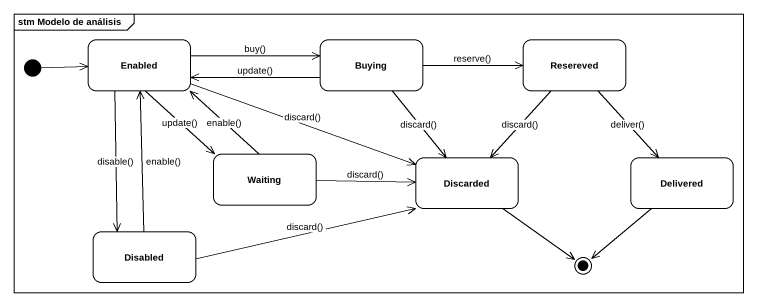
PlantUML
@startuml
mainframe stm Modelo de análisis
hide empty description
state Enabled #FFFFFF
state Buying #FFFFFF
state Resereved #FFFFFF
state Waiting #FFFFFF
state Discarded #FFFFFF
state Delivered #FFFFFF
state Disabled #FFFFFF
[*] -right-> Enabled
Enabled -right-> Buying : buy()
Enabled --> Waiting : update()
Enabled -right-> Discarded : discard()
Enabled --> Disabled : disable()
Buying -left-> Enabled : update()
Buying -right-> Resereved : reserve()
Buying --> Discarded : discard()
Resereved --> Discarded : discard()
Resereved --> Delivered : deliver()
Waiting -up-> Enabled : enable()
Waiting -right-> Discarded : discard()
Disabled -up-> Enabled : enable()
Disabled -right-> Discarded : discard()
Discarded --> [*]
Delivered --> [*]
@enduml
